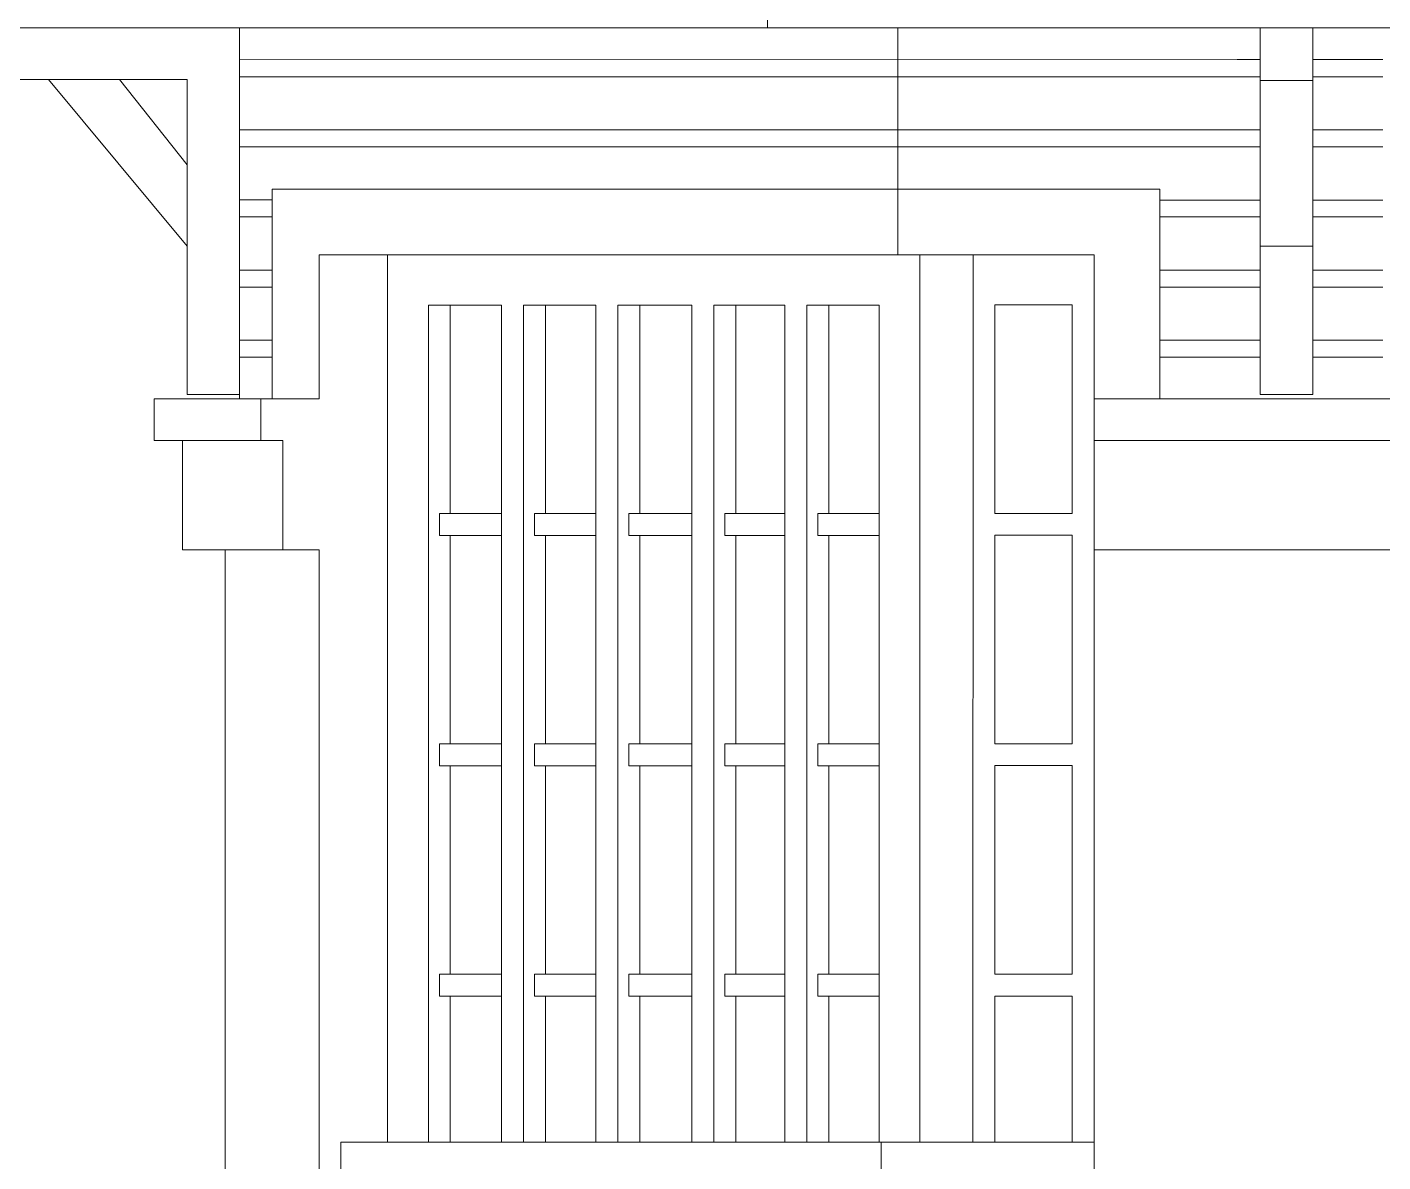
# Model space of a CAD drawing. Header units: millimetres. Extents: x 85048 to 158814, y 1395 to 38919.
# Drawn here: x 92596 to 95693, y 4752 to 7343 of the extents above; entities that cross this region are included whole.
import ezdxf

# ---------------------------------------------------------------- set-up
doc = ezdxf.new("R2010")
doc.units = ezdxf.units.MM
doc.layers.add('wall', color=5, linetype='Continuous')

msp = doc.modelspace()

# ---------------------------------------------------------------- linework, layer by layer
at = {"layer": 'wall', "color": 250, "linetype": 'Continuous', "lineweight": 15, "ltscale": 0.13}
for p, q in [((94287.5, 7341.3, 4), (94287.5, 7591.3, 4)), ((95966.4, 7341.3, 2.2), (92413, 7341.3, 2.2)), ((92413, 7341.3, 2.2), (95966.4, 7341.3, 2.2)), ((93081.2, 7341.3, 2.2), (93081.2, 6494.2, 2.2)), ((94584.9, 6823.2, -4), (94584.9, 7341.3, 3.3)), ((95359.5, 7341.3, 2.2), (98813, 7341.3, 2.2)), ((98813, 7341.3, 2.2), (95359.5, 7341.3, 2.2)), ((95412.4, 7341.3, 2.2), (95412.4, 6504.2, 2.2)), ((95532.4, 7341.3, 2.2), (95532.4, 6504.2, 2.2)), ((95412.4, 7268.9, 2.2), (93081.2, 7270.4, 2.2)), ((95359.5, 7268.9, 4), (95412.4, 7268.9, 4)), ((95532.4, 7269, 4), (95692.5, 7269.1, 4)), ((92961.6, 7223.7, 3), (92507.8, 7223.7, 3)), ((92961.6, 6843.3, 3), (92644.9, 7223.7, 3)), ((92961.6, 7028.6, 3), (92807.6, 7223.7, 3)), ((92961.6, 7223.7, 3), (92961.6, 6504.2, 2.2)), ((95412.4, 7229.9, 2.2), (93081.2, 7229.9, 2.2)), ((95359.5, 7229.9, 4), (95412.4, 7229.9, 4)), ((95412.4, 7221.3, 2.2), (95532.4, 7221.3, 2.2)), ((95532.4, 7229.9, 4), (95692.5, 7229.9, 4)), ((95412.4, 7108.3, 2.2), (93081.2, 7109, 2.2)), ((95359.5, 7108.3, 4), (95412.4, 7108.3, 4)), ((95532.4, 7108.4, 4), (95692.5, 7108.4, 4)), ((95412.4, 7069.8, 2.2), (93081.2, 7069.8, 2.2)), ((95359.5, 7069.8, 4), (95412.4, 7069.8, 4)), ((95532.4, 7069.8, 4), (95692.5, 7069.8, 4)), ((93156, 6973.1, 2.2), (95183, 6973.2, 2.2)), ((93156, 6494.2, 2.2), (93156, 6973.1, 2.2)), ((95183, 6973.2, 2.2), (95183, 6494.2, 2.2)), ((93156, 6948.6, 2.2), (93081.2, 6948.6, 2.2)), ((95412.4, 6948.3, 2.2), (95183, 6948.3, 2.2)), ((95359.5, 6948.3, 4), (95412.4, 6948.3, 4)), ((95532.4, 6948.3, 4), (95692.5, 6948.4, 4)), ((93156, 6909.7, 2.2), (93081.2, 6909.7, 2.2)), ((95412.4, 6909.7, 2.2), (95183, 6909.7, 2.2)), ((95359.5, 6909.7, 4), (95412.4, 6909.7, 4)), ((95532.4, 6909.7, 4), (95692.5, 6909.7, 4)), ((95412.4, 6843.3, 3), (95532.4, 6843.3, 3)), ((93263, 6494.2, 2.2), (93263, 6823.2, 2.2)), ((93263, 6823.2, 0.3), (95033, 6823.2, 0.3)), ((93419.5, 4797.2, 2.4), (93419.5, 6823.2, -1.5)), ((94635.4, 4797.2, 2.2), (94635.4, 6823.2, -1.5)), ((94756.6, 6823.2, -1.5), (94756.1, 4797.2, 2.2)), ((95033, 6823.2, 2.2), (95033, 3897.2, 2.2)), ((93156, 6788.3, 2.2), (93081.2, 6788.3, 2.2)), ((95412.4, 6788.3, 2.2), (95183, 6788.3, 2.2)), ((95359.5, 6788.3, 4), (95412.4, 6788.3, 4)), ((95532.4, 6788.3, 4), (95692.5, 6788.3, 4)), ((93156, 6749.7, 2.2), (93081.2, 6749.7, 2.2)), ((95412.4, 6749.7, 2.2), (95183, 6749.7, 2.2)), ((95359.5, 6749.7, 4), (95412.4, 6749.7, 4)), ((95532.4, 6749.7, 4), (95692.5, 6749.7, 4)), ((93512.8, 5446.4, 2.2), (93512.8, 6708.6, -1.5)), ((93680.1, 6708.6, -1.5), (93512.8, 6708.6, -1.5)), ((93680.1, 6708.6, -1.5), (93512.8, 6708.6, -1.5)), ((93562.8, 6232.6, 0.3), (93562.8, 6708.6, -1.5)), ((93680.1, 6708.6, -1.5), (93680.1, 4797.2, 2.2)), ((93895.4, 6708.6, -1.5), (93730.1, 6708.6, -1.5)), ((93730.1, 6708.6, -1.5), (93730.1, 4797.2, 2.2)), ((93895.4, 6708.6, -1.5), (93730.1, 6708.6, -1.5)), ((93780.1, 6708.6, -1.5), (93780.1, 6232.6, 0.3)), ((93895.4, 4797.2, 2.2), (93895.4, 6708.6, -1.5)), ((94094.8, 6708.6, -1.5), (93945.4, 6708.6, -1.5)), ((93945.4, 4797.2, 2.2), (93945.4, 6708.6, -1.5)), ((94114.7, 6708.6, -1.5), (93945.4, 6708.6, -1.5)), ((93995.4, 6232.6, 0.3), (93995.4, 6708.6, -1.5)), ((94114.7, 4797.2, 2.2), (94114.7, 6708.6, -1.5)), ((94114.7, 4797.2, 2.2), (94114.7, 6708.6, -1.5)), ((94114.7, 4797.2, 2.2), (94114.7, 6708.6, -1.5)), ((94288, 6708.6, -1.5), (94164.7, 6708.6, -1.5)), ((94164.7, 4797.2, 2.2), (94164.7, 6708.6, -1.5)), ((94288, 6708.6, -1.5), (94164.7, 6708.6, -1.5)), ((94288, 6708.6, -1.5), (94164.7, 6708.6, -1.5)), ((94164.7, 4797.2, 2.2), (94164.7, 6708.6, -1.5)), ((94288, 6708.6, -1.5), (94164.7, 6708.6, -1.5)), ((94288, 6708.6, -1.5), (94164.7, 6708.6, -1.5)), ((94164.7, 4797.2, 2.2), (94164.7, 6708.6, -1.5)), ((94327, 6708.6, -1.5), (94164.7, 6708.6, -1.5)), ((94214.7, 6232.6, 0.3), (94214.7, 6708.6, -1.5)), ((94214.7, 6232.6, 0.3), (94214.7, 6708.6, -1.5)), ((94214.7, 6232.6, 0.3), (94214.7, 6708.6, -1.5)), ((94327, 4797.2, 2.2), (94327, 6708.6, -1.5)), ((94327, 4797.2, 2.2), (94327, 6708.6, -1.5)), ((94327, 4797.2, 2.2), (94327, 6708.6, -1.5)), ((94446.3, 6708.6, -1.5), (94377, 6708.6, -1.5)), ((94377, 4797.2, 2.2), (94377, 6708.6, -1.5)), ((94446.3, 6708.6, -1.5), (94377, 6708.6, -1.5)), ((94446.3, 6708.6, -1.5), (94377, 6708.6, -1.5)), ((94377, 4797.2, 2.2), (94377, 6708.6, -1.5)), ((94446.3, 6708.6, -1.5), (94377, 6708.6, -1.5)), ((94446.3, 6708.6, -1.5), (94377, 6708.6, -1.5)), ((94377, 4797.2, 2.2), (94377, 6708.6, -1.5)), ((94542.1, 6708.6, -1.5), (94377, 6708.6, -1.5)), ((94427, 6232.6, 0.3), (94427, 6708.6, -1.5)), ((94427, 6232.6, 0.3), (94427, 6708.6, -1.5)), ((94427, 6232.6, 0.3), (94427, 6708.6, -1.5)), ((94542.1, 4797.2, 2.2), (94542.1, 6708.6, -1.5)), ((94806.5, 6708.8, -1.5), (94983, 6708.8, -1.5)), ((94806.5, 6708.8, -1.5), (94806.7, 6232.8, 0.3)), ((94983, 6708.8, -1.5), (94983.1, 6232.8, 0.3)), ((93156, 6628.2, 2.2), (93081.2, 6628.2, 2.2)), ((95412.4, 6628.2, 2.2), (95183, 6628.2, 2.2)), ((95692.5, 6628.2, 2.2), (95532.4, 6628.2, 2.2)), ((93156, 6589.6, 2.2), (93081.2, 6589.6, 2.2)), ((95412.4, 6589.6, 2.2), (95183, 6589.6, 2.2)), ((95692.5, 6589.6, 2.2), (95532.4, 6589.6, 2.2)), ((92961.6, 6504.2, 2.2), (93081.2, 6504.2, 2.2)), ((95412.4, 6504.2, 2.2), (95532.4, 6504.2, 2.2)), ((92886.2, 6494.2, 0.3), (93263, 6494.2, 0.3)), ((92886.2, 6494.2, 2.2), (92886.2, 6399.2, 2.2)), ((93130.3, 6494.2, 0.3), (93130.3, 6399.2, 0.3)), ((95032.9, 6494.2, 0.3), (96192.9, 6494.2, 0.3)), ((92886.2, 6399.2, 0.3), (93180.3, 6399.2, 0.3)), ((92951.2, 6149.2, 2.2), (92951.2, 6399.2, 2.2)), ((93180.3, 6149.2, 0.3), (93180.3, 6399.2, 0.3)), ((95032.9, 6399.2, 0.3), (96192.9, 6399.2, 0.3)), ((93537.8, 6182.6, 0.3), (93537.8, 6232.6, 0.3)), ((93680.1, 6232.6, 0.3), (93537.8, 6232.6, 0.3)), ((93895.4, 6232.6, 0.3), (93755.1, 6232.6, 0.3)), ((93755.1, 6182.6, 0.3), (93755.1, 6232.6, 0.3)), ((94114.7, 6232.6, 0.3), (93970.4, 6232.6, 0.3)), ((93970.4, 6182.6, 0.3), (93970.4, 6232.6, 0.3)), ((94288, 6232.6, 0.3), (94189.7, 6232.6, 0.3)), ((94189.7, 6182.6, 0.3), (94189.7, 6232.6, 0.3)), ((94288, 6232.6, 0.3), (94189.7, 6232.6, 0.3)), ((94189.7, 6182.6, 0.3), (94189.7, 6232.6, 0.3)), ((94327, 6232.6, 0.3), (94189.7, 6232.6, 0.3)), ((94189.7, 6182.6, 0.3), (94189.7, 6232.6, 0.3)), ((94480.4, 6232.6, 0.3), (94402, 6232.6, 0.3)), ((94402, 6182.6, 0.3), (94402, 6232.6, 0.3)), ((94480.4, 6232.6, 0.3), (94402, 6232.6, 0.3)), ((94402, 6182.6, 0.3), (94402, 6232.6, 0.3)), ((94542.1, 6232.6, 0.3), (94402, 6232.6, 0.3)), ((94402, 6182.6, 0.3), (94402, 6232.6, 0.3)), ((94806.7, 6232.8, 0.3), (94983.1, 6232.8, 0.3)), ((93680.1, 6182.6, 0.3), (93537.8, 6182.6, 0.3)), ((93562.8, 5706.6, 2.2), (93562.8, 6182.6, 0.3)), ((93895.4, 6182.6, 0.3), (93755.1, 6182.6, 0.3)), ((93780.1, 6182.6, 0.3), (93780.1, 5706.6, 2.2)), ((94114.7, 6182.6, 0.3), (93970.4, 6182.6, 0.3)), ((93995.4, 5706.6, 2.2), (93995.4, 6182.6, 0.3)), ((94288, 6182.6, 0.3), (94189.7, 6182.6, 0.3)), ((94288, 6182.6, 0.3), (94189.7, 6182.6, 0.3)), ((94327, 6182.6, 0.3), (94189.7, 6182.6, 0.3)), ((94214.7, 5706.6, 2.2), (94214.7, 6182.6, 0.3)), ((94214.7, 5706.6, 2.2), (94214.7, 6182.6, 0.3)), ((94214.7, 5706.6, 2.2), (94214.7, 6182.6, 0.3)), ((94542.1, 6182.6, 0.3), (94402, 6182.6, 0.3)), ((94542.1, 6182.6, 0.3), (94402, 6182.6, 0.3)), ((94542.1, 6182.6, 0.3), (94402, 6182.6, 0.3)), ((94427, 5706.6, 2.2), (94427, 6182.6, 0.3)), ((94427, 5706.6, 2.2), (94427, 6182.6, 0.3)), ((94427, 5706.6, 2.2), (94427, 6182.6, 0.3)), ((94806.7, 6182.8, 0.3), (94806.5, 5706.8, 2.2)), ((94806.7, 6182.8, 0.3), (94983.1, 6182.8, 0.3)), ((94983.1, 6182.8, 0.3), (94983, 5706.8, 2.2)), ((93263, 6149.2, 0.3), (92951.2, 6149.2, 0.3)), ((93048.9, 6149.2, 2.2), (93048.9, 3897.2, 2.2)), ((93263, 3897.2, -0.2), (93263, 6149.2, 2.2)), ((96192.9, 6149.2, 0.3), (95032.9, 6149.2, 0.3)), ((95033.1, 6139.3, 2.2), (95033, 6139.3, 2.2)), ((93512.8, 4797.2, 2.2), (93512.8, 5964.9, 2.2)), ((93680.1, 5706.6, 2.2), (93537.8, 5706.6, 2.2)), ((93537.8, 5656.6, 2.2), (93537.8, 5706.6, 2.2)), ((93895.4, 5706.6, 2.2), (93755.1, 5706.6, 2.2)), ((93755.1, 5706.6, 2.2), (93755.1, 5656.6, 2.2)), ((94114.7, 5706.6, 2.2), (93970.4, 5706.6, 2.2)), ((93970.4, 5656.6, 2.2), (93970.4, 5706.6, 2.2)), ((94288, 5706.6, 2.2), (94189.7, 5706.6, 2.2)), ((94189.7, 5656.6, 2.2), (94189.7, 5706.6, 2.2)), ((94288, 5706.6, 2.2), (94189.7, 5706.6, 2.2)), ((94189.7, 5656.6, 2.2), (94189.7, 5706.6, 2.2)), ((94327, 5706.6, 2.2), (94189.7, 5706.6, 2.2)), ((94189.7, 5656.6, 2.2), (94189.7, 5706.6, 2.2)), ((94542.1, 5706.6, 2.2), (94402, 5706.6, 2.2)), ((94402, 5656.6, 2.2), (94402, 5706.6, 2.2)), ((94542.1, 5706.6, 2.2), (94402, 5706.6, 2.2)), ((94402, 5656.6, 2.2), (94402, 5706.6, 2.2)), ((94542.1, 5706.6, 2.2), (94402, 5706.6, 2.2)), ((94402, 5656.6, 2.2), (94402, 5706.6, 2.2)), ((94806.5, 5706.8, 2.2), (94983, 5706.8, 2.2)), ((93680.1, 5656.6, 2.2), (93537.8, 5656.6, 2.2)), ((93562.8, 5180.6, 2.2), (93562.8, 5656.6, 2.2)), ((93895.4, 5656.6, 2.2), (93755.1, 5656.6, 2.2)), ((93780.1, 5656.6, 2.2), (93780.1, 5180.6, 2.2)), ((94114.7, 5656.6, 2.2), (93970.4, 5656.6, 2.2)), ((93995.4, 5180.6, 2.2), (93995.4, 5656.6, 2.2)), ((94288, 5656.6, 2.2), (94189.7, 5656.6, 2.2)), ((94288, 5656.6, 2.2), (94189.7, 5656.6, 2.2)), ((94327, 5656.6, 2.2), (94189.7, 5656.6, 2.2)), ((94214.7, 5180.6, 2.2), (94214.7, 5656.6, 2.2)), ((94214.7, 5180.6, 2.2), (94214.7, 5656.6, 2.2)), ((94214.7, 5180.6, 2.2), (94214.7, 5656.6, 2.2)), ((94480.4, 5656.6, 2.2), (94402, 5656.6, 2.2)), ((94480.4, 5656.6, 2.2), (94402, 5656.6, 2.2)), ((94542.1, 5656.6, 2.2), (94402, 5656.6, 2.2)), ((94427, 5180.6, 2.2), (94427, 5656.6, 2.2)), ((94427, 5180.6, 2.2), (94427, 5656.6, 2.2)), ((94427, 5180.6, 2.2), (94427, 5656.6, 2.2)), ((94806.5, 5656.8, 2.2), (94983, 5656.8, 2.2)), ((94806.5, 5656.8, 2.2), (94806.5, 5180.6, 2.2)), ((94983, 5656.8, 2.2), (94983, 5180.6, 2.2)), ((93537.8, 5130.6, 2.2), (93537.8, 5180.6, 2.2)), ((93680.1, 5180.6, 2.2), (93537.8, 5180.6, 2.2)), ((93537.8, 5130.6, 2.2), (93537.8, 5180.6, 2.2)), ((93895.4, 5180.6, 2.2), (93755.1, 5180.6, 2.2)), ((93755.1, 5180.6, 2.2), (93755.1, 5130.6, 2.2)), ((93755.1, 5180.6, 2.2), (93755.1, 5130.6, 2.2)), ((94114.7, 5180.6, 2.2), (93970.4, 5180.6, 2.2)), ((93970.4, 5130.6, 2.2), (93970.4, 5180.6, 2.2)), ((94288, 5180.6, 2.2), (94189.7, 5180.6, 2.2)), ((94189.7, 5130.6, 2.2), (94189.7, 5180.6, 2.2)), ((94288, 5180.6, 2.2), (94189.7, 5180.6, 2.2)), ((94189.7, 5130.6, 2.2), (94189.7, 5180.6, 2.2)), ((94327, 5180.6, 2.2), (94189.7, 5180.6, 2.2)), ((94189.7, 5130.6, 2.2), (94189.7, 5180.6, 2.2)), ((94542.1, 5180.6, 2.2), (94402, 5180.6, 2.2)), ((94402, 5130.6, 2.2), (94402, 5180.6, 2.2)), ((94542.1, 5180.6, 2.2), (94402, 5180.6, 2.2)), ((94402, 5130.6, 2.2), (94402, 5180.6, 2.2)), ((94542.1, 5180.6, 2.2), (94402, 5180.6, 2.2)), ((94402, 5130.6, 2.2), (94402, 5180.6, 2.2)), ((94806.5, 5180.6, 2.2), (94983, 5180.6, 2.2)), ((93680.1, 5130.6, 2.2), (93537.8, 5130.6, 2.2)), ((93562.8, 4797.2, 2.2), (93562.8, 5130.6, 2.2)), ((93895.4, 5130.6, 2.2), (93755.1, 5130.6, 2.2)), ((93780.1, 5130.6, 2.2), (93780.1, 4797.2, 2.2)), ((94114.7, 5130.6, 2.2), (93970.4, 5130.6, 2.2)), ((93995.4, 4797.2, 2.2), (93995.4, 5130.6, 2.2)), ((94288, 5130.6, 2.2), (94189.7, 5130.6, 2.2)), ((94288, 5130.6, 2.2), (94189.7, 5130.6, 2.2)), ((94327, 5130.6, 2.2), (94189.7, 5130.6, 2.2)), ((94214.7, 4797.2, 2.2), (94214.7, 5130.6, 2.2)), ((94214.7, 4797.2, 2.2), (94214.7, 5130.6, 2.2)), ((94214.7, 4797.2, 2.2), (94214.7, 5130.6, 2.2)), ((94480.4, 5130.6, 2.2), (94402, 5130.6, 2.2)), ((94480.4, 5130.6, 2.2), (94402, 5130.6, 2.2)), ((94542.1, 5130.6, 2.2), (94402, 5130.6, 2.2)), ((94427, 4797.2, 2.2), (94427, 5130.6, 2.2)), ((94427, 4797.2, 2.2), (94427, 5130.6, 2.2)), ((94427, 4797.2, 2.2), (94427, 5130.6, 2.2)), ((94806.5, 5130.6, 2.2), (94983, 5130.6, 2.2)), ((94806.5, 5130.6, 2.2), (94806.5, 4797.3, 2.2)), ((94983, 5130.6, 2.2), (94983, 4797.2, 2.2)), ((95033, 4797.2, 2.2), (93313, 4797.2, 2.2)), ((93313, 4797.2, 2.2), (93313, 4699.2, 2.2)), ((94498.2, 4797.2, 2.2), (95020.5, 4797.2, 2.2)), ((94547, 4797.2, 2.2), (94547, 3897.2, 2.2))]:
    msp.add_line(p, q, dxfattribs=at)

doc.saveas('drawing.dxf')
